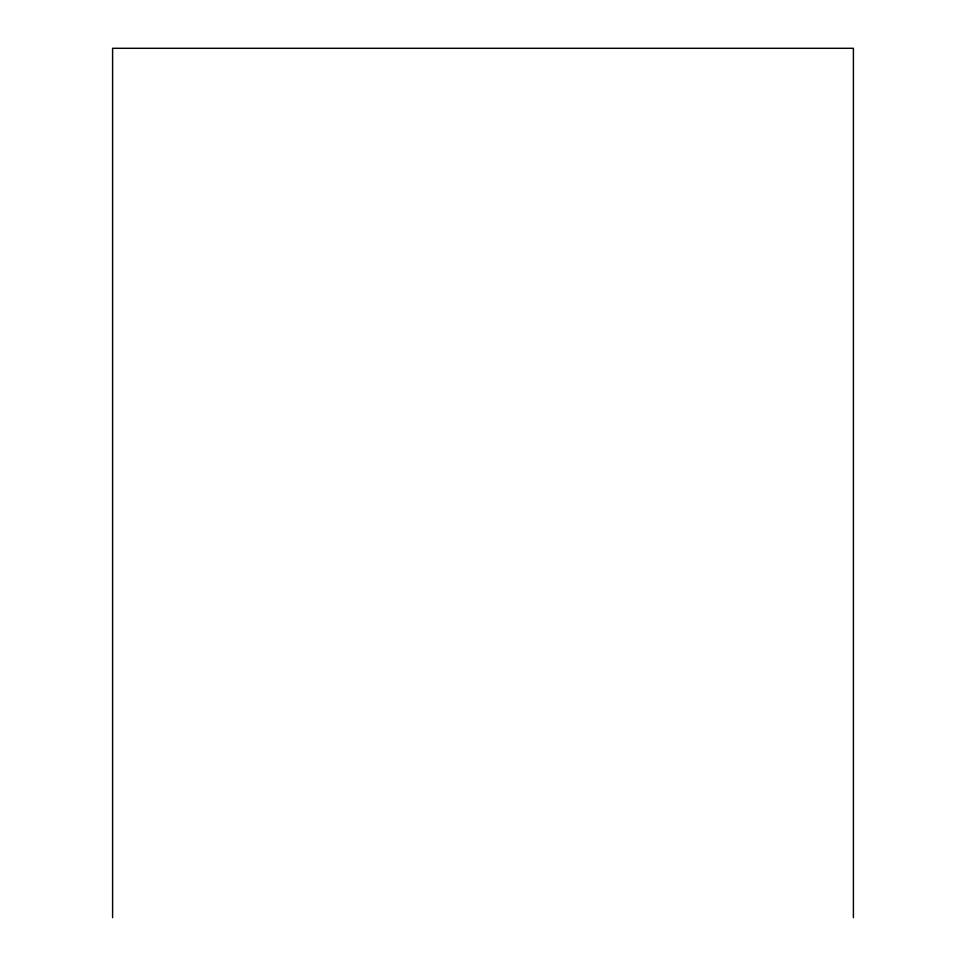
<?xml version="1.0" encoding="UTF-8"?>
<svg xmlns="http://www.w3.org/2000/svg" width="966" height="966" viewBox="0 0 966 966"><rect width="100%" height="100%" fill="white"/><g stroke="black" fill="none" stroke-linecap="round" stroke-linejoin="round"><path stroke-width="1.45" d="M853.401 917.7L853.401 48.3L112.599 48.3L112.599 917.7"/></g></svg>
